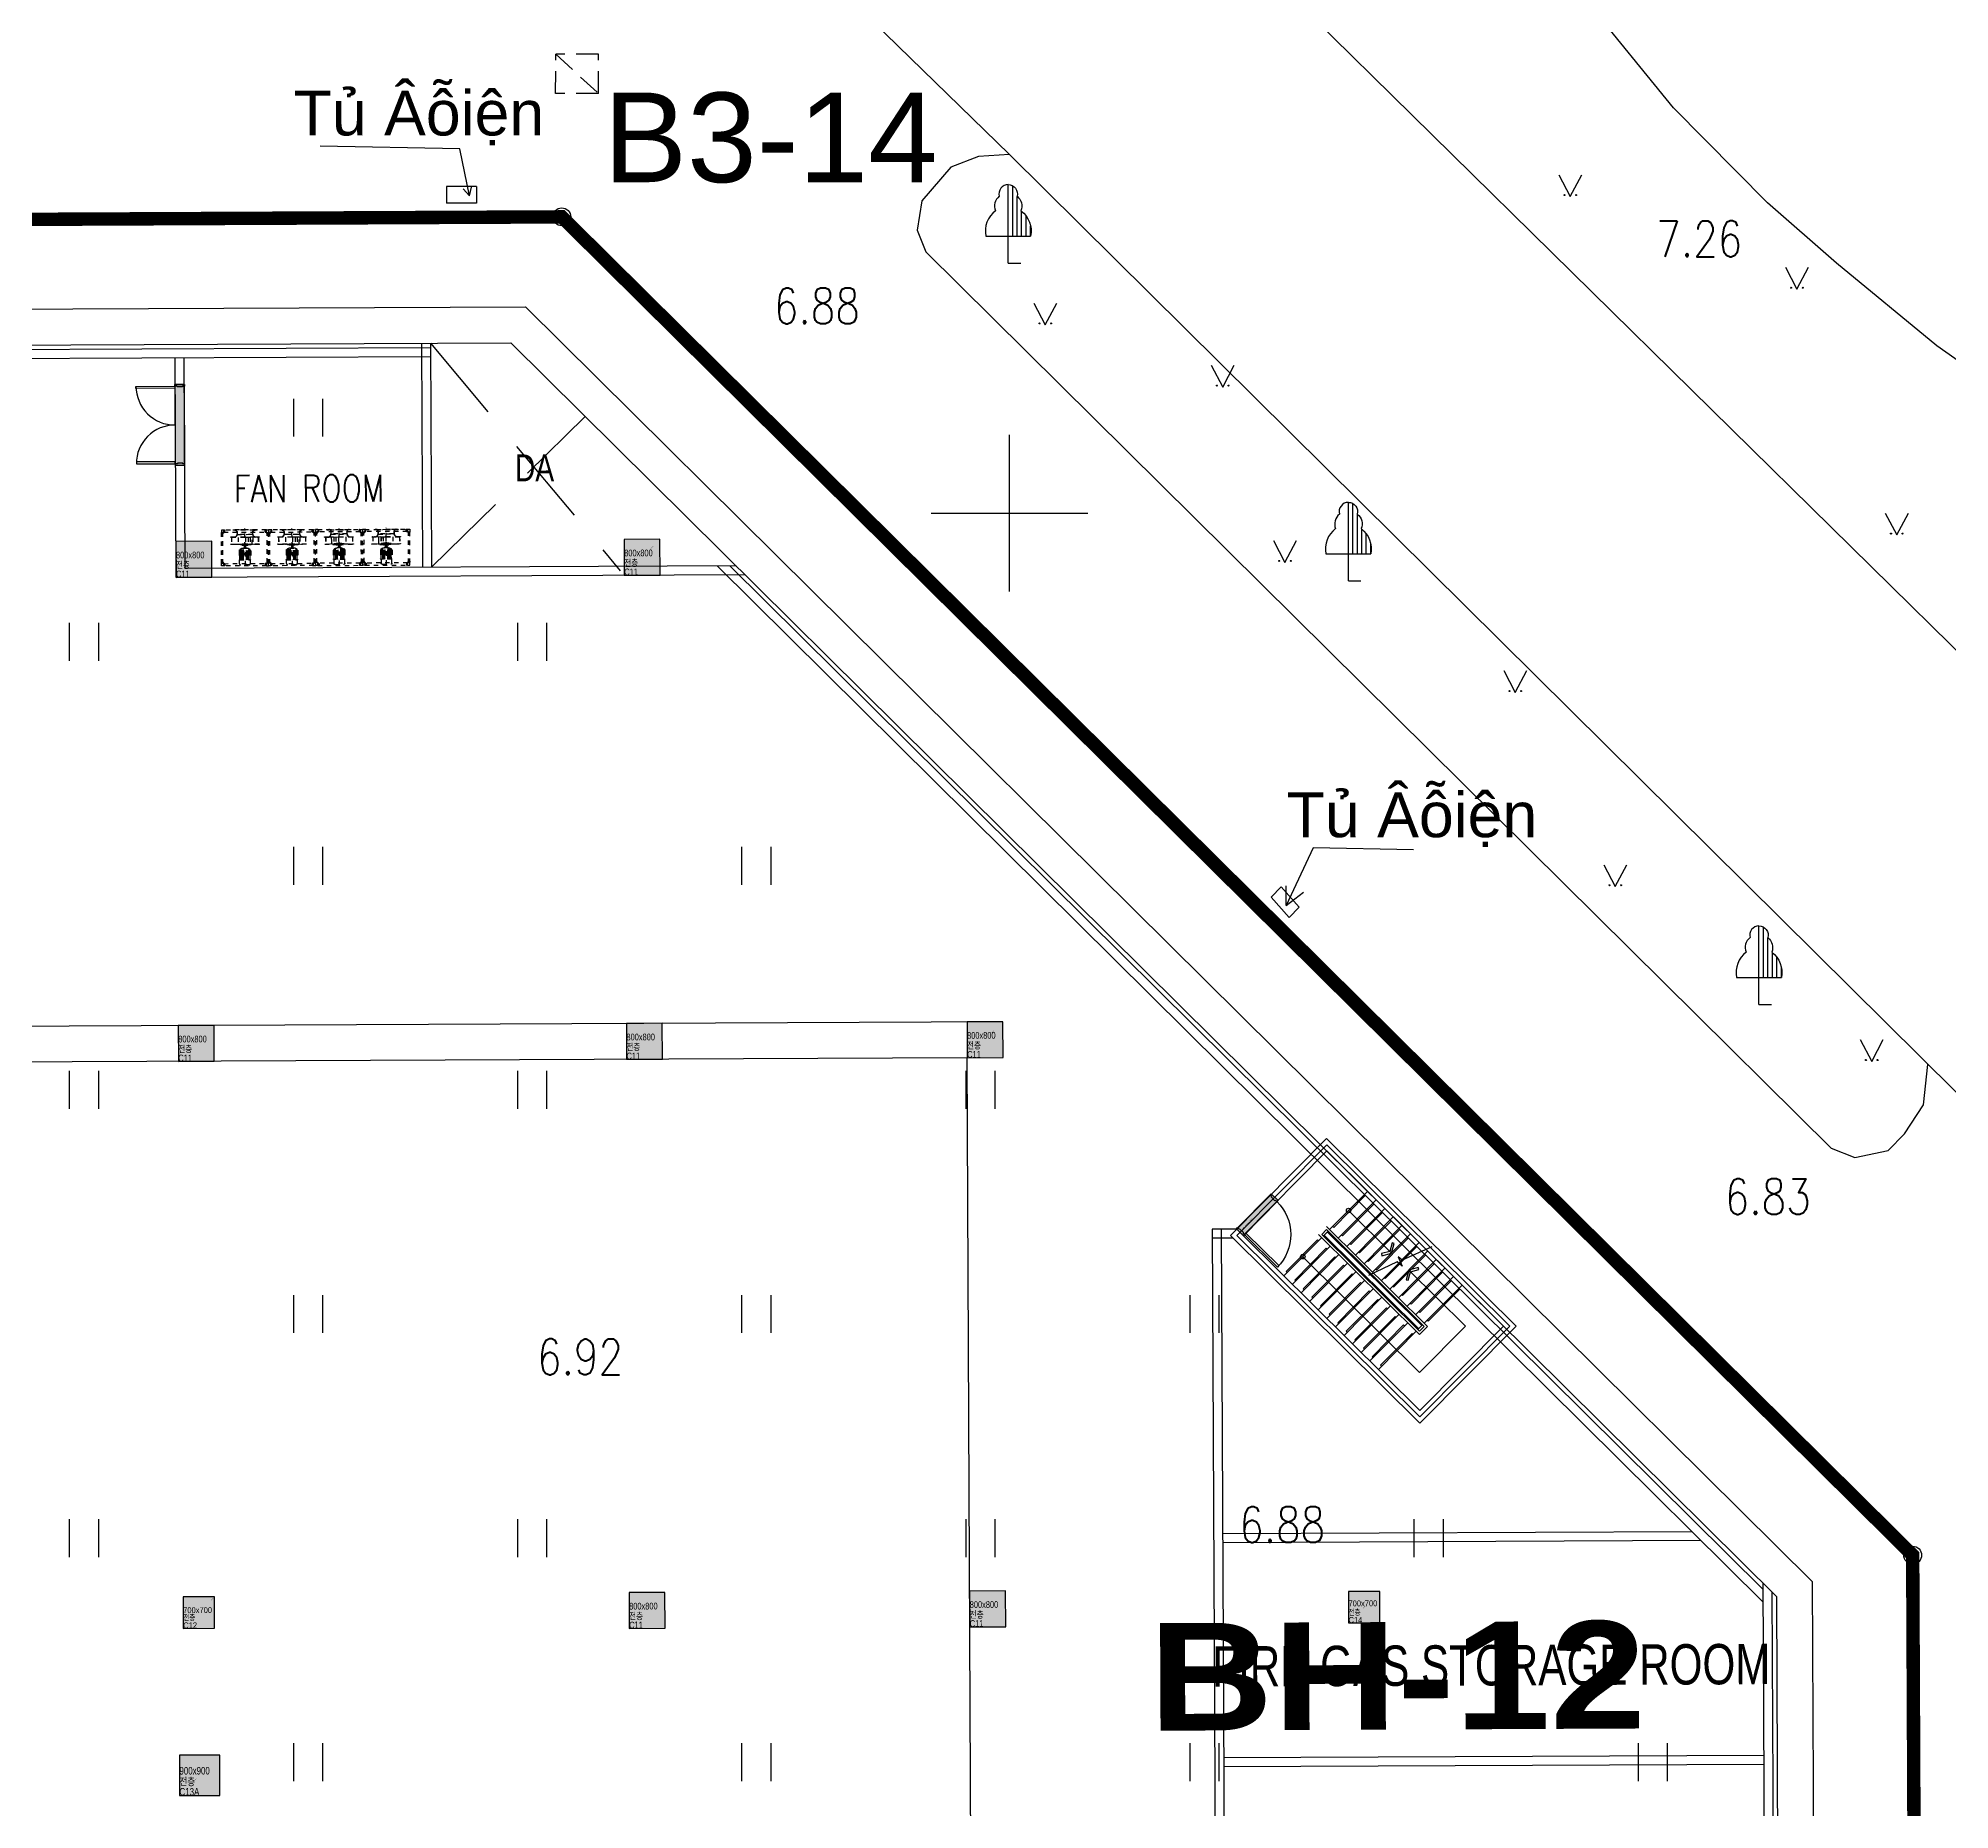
# Model space of a CAD drawing. Extents: x 582395 to 582722, y 2329868 to 2330119.
# Drawn here: x 582628.33 to 582670.98, y 2330021.07 to 2330060.6 of the extents above; entities that cross this region are included whole.
import ezdxf
from ezdxf.enums import TextEntityAlignment as Align

# ---------------------------------------------------------------- set-up
doc = ezdxf.new("R2010")
doc.units = 0
for name, pattern in [('ACAD_ISO05W100', [33, 24, -3, 0, -3, 0, -3]), ('CENTER2', [1.125, 0.75, -0.125, 0.125, -0.125]), ('DASHED', [3, 2, -1]), ('HIDDEN', [2, 1, -1]), ('NETNHA500', [0.75, 0.5, -0.25])]:
    doc.linetypes.add(name, pattern=pattern)
for name, color, linetype in [('A-254', 254, 'Continuous'), ('A-CEN2', 8, 'CENTER2'), ('A-COL', 2, 'Continuous'), ('A-CON', 2, 'Continuous'), ('A-ELE4', 8, 'Continuous'), ('A-HR', 6, 'Continuous'), ('A-OPEN2', 9, 'DASHED'), ('A-SITE', 2, 'ACAD_ISO05W100'), ('A-STR', 4, 'Continuous'), ('A-SYM', 7, 'Continuous'), ('A-TXT1', 3, 'Continuous'), ('A-WALB', 3, 'Continuous'), ('dc1', 4, 'Continuous'), ('K1_T', 7, 'Continuous'), ('KYHIEU', 3, 'Continuous'), ('line moi', 7, 'Continuous'), ('MM-ACHT-EQPM', 1, 'Continuous'), ('nha', 3, 'Continuous'), ('RG', 11, 'Continuous'), ('stt', 1, 'Continuous'), ('TEXT1', 2, 'Continuous'), ('X-PLAN$0$A-DOOR', 4, 'Continuous'), ('X-PLAN$0$A-DOORF', 9, 'Continuous'), ('새 블$0$_A-DIM', 7, 'Continuous')]:
    doc.layers.add(name, color=color, linetype=linetype)
doc.layers.add('EText', color=9, linetype='Continuous', lineweight=5)
doc.styles.add('CHU', font='', dxfattribs={"height": 1.5})
doc.styles.add('DC', font='romans.shx', dxfattribs={"width": 0.8, "height": 0.8})
doc.styles.add('Hrtext', font='', dxfattribs={"width": 0.8})
doc.styles.add('style1', font='romans.shx')
doc.styles.add('X-PLAN$0$Standard', font='')
doc.styles.add('새 블$0$arial black', font='')
doc.styles.get('CHU').set_extended_font_data('.VnArial')
doc.styles.get('Hrtext').set_extended_font_data('Dotum')
doc.styles.get('X-PLAN$0$Standard').set_extended_font_data('DotumChe')
doc.styles.get('새 블$0$arial black').set_extended_font_data('Arial Black')

# ---------------------------------------------------------------- blocks, each defined once
blk = doc.blocks.new('CAYLR')
at = {"layer": 'KYHIEU'}
for points in [[(0, 1.75, 0.497303), (-0.198201, 1.488681, 0.339551), (-0.284941, 1.163565, 0.289175), (-0.5, 0.602359)], [(0, 1.75, -0.497303), (0.198201, 1.488681, -0.339551), (0.284941, 1.163565, -0.289175), (0.5, 0.602359)]]:
    blk.add_lwpolyline(points, format="xyb", dxfattribs=at)
for points in [[(0, 0), (0, 1.75)], [(0.1, 0.602359), (0.1, 1.724173)], [(0.2, 0.602359), (0.2, 1.487287)], [(0.3, 0.602359), (0.3, 1.151908)], [(0.4, 0.602359), (0.4, 1.04811)], [(-0.5, 0.602359), (0.5, 0.602359)], [(0.5, 0.602359), (0.5, 0.822811)], [(0, 0), (0.280275, -0.001587)]]:
    blk.add_lwpolyline(points, dxfattribs=at)
blk = doc.blocks.new('A$C4eba979e')
at = {"layer": 'A-254'}
h = blk.add_hatch(color=256, dxfattribs=at)
h.dxf.hatch_style = 1
h.paths.add_polyline_path([(400, 400), (-400, 400), (-400, -400), (400, -400)])
at = {"layer": 'A-COL'}
blk.add_lwpolyline([(-400, -400), (400, -400), (400, 400), (-400, 400)], close=True, dxfattribs=at)
at = {"layer": 'Defpoints', "const_width": 0.373}
blk.add_lwpolyline([(400, 400), (-400, -400)], dxfattribs=at)
at = {"layer": 'Defpoints', "style": 'Hrtext', "width": 0.8}
for s, p in [('800x800', (-400, 22)), ('C11', (-400, -400)), ('전층', (-400, -200))]:
    blk.add_text(s, height=150, dxfattribs=at).set_placement(p)
blk = doc.blocks.new('A$C46189fca')
at = {"layer": 'A-254'}
h = blk.add_hatch(color=256, dxfattribs=at)
h.dxf.hatch_style = 1
h.paths.add_polyline_path([(450, 450), (-450, 450), (-450, -450), (450, -450)])
at = {"layer": 'A-COL'}
blk.add_lwpolyline([(-450, -450), (450, -450), (450, 450), (-450, 450)], close=True, dxfattribs=at)
at = {"layer": 'Defpoints', "const_width": 0.42}
blk.add_lwpolyline([(450, 450), (-450, -450)], dxfattribs=at)
at = {"layer": 'Defpoints', "style": 'Hrtext', "width": 0.8}
for s, p in [('900x900', (-450, 18)), ('C13A', (-450, -450)), ('전층', (-450, -225))]:
    blk.add_text(s, height=168.8, dxfattribs=at).set_placement(p)
blk = doc.blocks.new('A$C094330d1')
at = {"layer": 'A-254'}
h = blk.add_hatch(color=256, dxfattribs=at)
h.dxf.hatch_style = 1
h.paths.add_polyline_path([(350, 350), (-350, 350), (-350, -350), (350, -350)])
at = {"layer": 'A-COL'}
blk.add_lwpolyline([(-350, -350), (350, -350), (350, 350), (-350, 350)], close=True, dxfattribs=at)
at = {"layer": 'Defpoints', "const_width": 0.327}
blk.add_lwpolyline([(350, 350), (-350, -350)], dxfattribs=at)
at = {"layer": 'Defpoints', "style": 'Hrtext', "width": 0.8}
for s, p in [('700x700', (-350, -11)), ('C12', (-350, -350)), ('전층', (-350, -175))]:
    blk.add_text(s, height=131.2, dxfattribs=at).set_placement(p)
blk = doc.blocks.new('A$C819d0983')
at = {"layer": 'A-254'}
h = blk.add_hatch(color=256, dxfattribs=at)
h.dxf.hatch_style = 1
h.paths.add_polyline_path([(350, 350), (-350, 350), (-350, -350), (350, -350)])
at = {"layer": 'A-COL'}
blk.add_lwpolyline([(-350, -350), (350, -350), (350, 350), (-350, 350)], close=True, dxfattribs=at)
at = {"layer": 'Defpoints', "const_width": 0.327}
blk.add_lwpolyline([(350, 350), (-350, -350)], dxfattribs=at)
at = {"layer": 'Defpoints', "style": 'Hrtext', "width": 0.8}
for s, p in [('700x700', (-350, 19)), ('C14', (-350, -350)), ('전층', (-350, -175))]:
    blk.add_text(s, height=131.2, dxfattribs=at).set_placement(p)
blk = doc.blocks.new('DOOR_DOUBLE-1')
at = {"layer": 'X-PLAN$0$A-DOOR', "true_color": 0xffffff}
h = blk.add_hatch(color=7, dxfattribs=at)
h.dxf.hatch_style = 1
h.paths.add_polyline_path([(900, 220), (-900, 220), (-900, 0), (900, 0)])
at = {"layer": 'X-PLAN$0$A-DOOR'}
for points in [[(-865, 220), (-820, 220), (-820, 1085), (-865, 1085)], [(865, 220), (820, 220), (820, 1085), (865, 1085)], [(-900, 0), (-865, 0), (-865, 50), (-850, 50), (-850, 170), (-865, 170), (-865, 220), (-900, 220)], [(900, 0), (865, 0), (865, 50), (850, 50), (850, 170), (865, 170), (865, 220), (900, 220)]]:
    blk.add_lwpolyline(points, close=True, dxfattribs=at)
at = {"layer": 'X-PLAN$0$A-DOOR', "color": 7, "true_color": 0xffffff}
blk.add_lwpolyline([(900, 220), (-900, 220), (-900, 0), (900, 0)], close=True, dxfattribs=at)
at = {"layer": 'X-PLAN$0$A-DOORF'}
for centre, start, end in [((-865, 220), 359.9893, 90.0107), ((865, 220), 89.9893, 180.0107)]:
    blk.add_arc(centre, 865, start, end, dxfattribs=at)
blk = doc.blocks.new('X-PLAN$0$SD-1000-220')
at = {"layer": 'X-PLAN$0$A-DOOR', "true_color": 0xffffff}
h = blk.add_hatch(color=7, dxfattribs=at)
h.dxf.hatch_style = 1
h.paths.add_polyline_path([(0, -192), (1100, -192), (1100, 28), (0, 28)])
at = {"layer": 'X-PLAN$0$A-DOOR'}
for points in [[(35, 28), (80, 28), (80, 1058), (35, 1058)], [(0, -192), (35, -192), (35, -142), (50, -142), (50, -22), (35, -22), (35, 28), (0, 28)], [(1100, -192), (1065, -192), (1065, -142), (1050, -142), (1050, -22), (1065, -22), (1065, 28), (1100, 28)]]:
    blk.add_lwpolyline(points, close=True, dxfattribs=at)
at = {"layer": 'X-PLAN$0$A-DOOR', "color": 7, "true_color": 0xffffff}
blk.add_lwpolyline([(0, -192), (1100, -192), (1100, 28), (0, 28)], close=True, dxfattribs=at)
at = {"layer": 'X-PLAN$0$A-DOORF'}
blk.add_arc((35, 28), 1030, 359.9893, 90.0107, dxfattribs=at)
at = {"layer": 'Defpoints', "linetype": 'Continuous', "style": 'X-PLAN$0$Standard', "text_generation_flag": 6}
blk.add_text('SD-1100-220', height=37.5, rotation=180, dxfattribs=at).set_placement((251, -88), align=Align.MIDDLE)
blk = doc.blocks.new('A$C332D1D69')
at = {"layer": 'MM-ACHT-EQPM', "color": 253, "linetype": 'HIDDEN'}
for p, q in [((30, 1000), (30, 1050)), ((30, 1050), (97, 1050)), ((30, 47), (30, 1003)), ((30, 47), (30, 1003)), ((30, 1000), (65, 1000)), ((32, 978), (32, 1000)), ((32, 978), (34, 975)), ((33, 978), (33, 1000)), ((33, 978), (34, 976)), ((76, 976), (34, 976)), ((76, 975), (34, 975)), ((80, 1000), (65, 1000)), ((77, 978), (76, 976)), ((78, 978), (76, 975)), ((783, 1050), (77, 1050)), ((783, 1050), (77, 1050)), ((77, 978), (77, 1000)), ((78, 978), (78, 1000)), ((80, 1020), (97, 1020)), ((80, 1000), (80, 1020)), ((80, 1000), (80, 50)), ((80, 1000), (97, 1000)), ((97, 1020), (97, 1050)), ((97, 1050), (97, 1050)), ((119, 1048), (97, 1048)), ((119, 1047), (97, 1047)), ((119, 1023), (97, 1023)), ((119, 1022), (97, 1022)), ((780, 1020), (97, 1020)), ((97, 1020), (97, 1000)), ((119, 1048), (122, 1046)), ((119, 1047), (121, 1046)), ((119, 1022), (122, 1024)), ((119, 1023), (121, 1024)), ((121, 1046), (121, 1024)), ((122, 1046), (122, 1024)), ((741, 1048), (738, 1046)), ((738, 1046), (738, 1024)), ((741, 1022), (738, 1024)), ((741, 1047), (739, 1046)), ((739, 1046), (739, 1024)), ((741, 1023), (739, 1024)), ((741, 1048), (763, 1048)), ((741, 1047), (763, 1047)), ((741, 1023), (763, 1023)), ((741, 1022), (763, 1022)), ((763, 1020), (763, 1050)), ((830, 1050), (763, 1050)), ((763, 1050), (763, 1050)), ((763, 1020), (763, 1000)), ((780, 1020), (763, 1020)), ((780, 1000), (763, 1000)), ((780, 1000), (780, 1020)), ((780, 1000), (780, 50)), ((780, 1000), (795, 1000)), ((782, 978), (782, 1000)), ((782, 978), (784, 975)), ((783, 978), (783, 1000)), ((783, 978), (784, 976)), ((784, 976), (826, 976)), ((784, 975), (826, 975)), ((830, 1000), (795, 1000)), ((827, 978), (826, 976)), ((828, 978), (826, 975)), ((827, 978), (827, 1000)), ((828, 978), (828, 1000)), ((830, 1000), (830, 1050)), ((830, 47), (830, 1003)), ((406, 525), (0, 525)), ((30, 796), (33, 796)), ((30, 525), (30, 796)), ((33, 789), (30, 792)), ((33, 777), (30, 779)), ((33, 764), (30, 767)), ((33, 752), (30, 755)), ((30, 254), (30, 525)), ((36, 737), (31, 741)), ((33, 753), (33, 796)), ((33, 525), (33, 736)), ((33, 314), (33, 525)), ((72, 700), (68, 704)), ((86, 698), (83, 701)), ((88, 701), (128, 701)), ((88, 699), (134, 699)), ((98, 699), (96, 701)), ((111, 699), (108, 701)), ((123, 699), (121, 701)), ((128, 706), (129, 706)), ((128, 706), (128, 701)), ((128, 703), (129, 703)), ((128, 701), (134, 701)), ((128, 699), (128, 351)), ((132, 703), (129, 706)), ((134, 701), (133, 701)), ((134, 525), (134, 701)), ((134, 349), (134, 525)), ((143, 704), (140, 706)), ((153, 707), (150, 709)), ((161, 711), (159, 713)), ((169, 715), (167, 717)), ((176, 721), (174, 723)), ((182, 728), (180, 729)), ((187, 735), (185, 737)), ((191, 743), (189, 745)), ((194, 752), (192, 755)), ((193, 847), (196, 847)), ((193, 761), (193, 847)), ((196, 838), (193, 841)), ((196, 826), (193, 828)), ((196, 813), (193, 816)), ((196, 801), (193, 804)), ((196, 788), (193, 791)), ((196, 776), (193, 779)), ((196, 763), (193, 766)), ((193, 525), (193, 748)), ((193, 302), (193, 525)), ((196, 525), (196, 847)), ((196, 826), (351, 826)), ((196, 823), (351, 823)), ((196, 673), (351, 673)), ((196, 203), (196, 525)), ((196, 515), (342, 515)), ((196, 456), (349, 456)), ((196, 454), (349, 454)), ((320, 525), (843, 525)), ((335, 539), (335, 511)), ((335, 539), (335, 511)), ((336, 540), (427, 540)), ((336, 510), (427, 510)), ((342, 587), (342, 515)), ((342, 587), (349, 587)), ((342, 543), (374, 543)), ((342, 515), (342, 463)), ((374, 507), (342, 507)), ((349, 463), (342, 463)), ((349, 635), (349, 515)), ((349, 635), (356, 635)), ((349, 515), (349, 415)), ((351, 847), (356, 847)), ((351, 635), (351, 847)), ((356, 839), (351, 845)), ((356, 827), (351, 832)), ((356, 814), (351, 820)), ((356, 802), (351, 807)), ((356, 789), (351, 795)), ((356, 777), (351, 782)), ((356, 764), (351, 770)), ((356, 752), (351, 757)), ((356, 739), (351, 745)), ((356, 727), (351, 732)), ((356, 714), (351, 720)), ((356, 702), (351, 708)), ((356, 690), (351, 695)), ((356, 677), (351, 683)), ((356, 665), (351, 670)), ((356, 652), (351, 658)), ((356, 640), (351, 645)), ((356, 525), (356, 847)), ((356, 665), (365, 665)), ((356, 203), (356, 525)), ((365, 525), (365, 665)), ((365, 385), (365, 525)), ((366, 587), (374, 587)), ((374, 463), (366, 463)), ((374, 525), (374, 587)), ((374, 463), (374, 525)), ((427, 540), (429, 543)), ((427, 540), (427, 510)), ((429, 507), (427, 510)), ((429, 543), (429, 507)), ((429, 543), (431, 543)), ((429, 507), (431, 507)), ((431, 562), (431, 488)), ((431, 562), (438, 562)), ((431, 488), (438, 488)), ((438, 567), (438, 483)), ((438, 567), (440, 567)), ((438, 483), (440, 483)), ((440, 567), (440, 483)), ((471, 651), (471, 409)), ((486, 651), (471, 651)), ((486, 650), (499, 655)), ((486, 651), (486, 404)), ((699, 638), (486, 638)), ((486, 630), (499, 636)), ((699, 618), (486, 618)), ((486, 611), (499, 616)), ((699, 599), (486, 599)), ((486, 591), (499, 597)), ((699, 579), (486, 579)), ((486, 572), (499, 577)), ((699, 560), (486, 560)), ((486, 552), (499, 558)), ((486, 498), (499, 493)), ((699, 490), (486, 490)), ((486, 478), (499, 473)), ((699, 471), (486, 471)), ((486, 459), (499, 454)), ((699, 451), (486, 451)), ((486, 439), (499, 434)), ((493, 652), (692, 652)), ((493, 633), (692, 633)), ((493, 613), (692, 613)), ((493, 594), (692, 594)), ((493, 574), (692, 574)), ((493, 555), (692, 555)), ((493, 495), (692, 495)), ((493, 476), (692, 476)), ((493, 456), (692, 456)), ((493, 437), (692, 437)), ((499, 655), (685, 655)), ((499, 638), (499, 636)), ((499, 636), (685, 636)), ((499, 618), (499, 616)), ((499, 616), (685, 616)), ((499, 599), (499, 597)), ((499, 597), (685, 597)), ((499, 579), (499, 577)), ((499, 577), (685, 577)), ((499, 560), (499, 558)), ((499, 558), (685, 558)), ((499, 493), (685, 493)), ((499, 490), (499, 493)), ((499, 473), (685, 473)), ((499, 471), (499, 473)), ((499, 454), (685, 454)), ((499, 451), (499, 454)), ((499, 434), (685, 434)), ((499, 432), (499, 434)), ((587, 655), (587, 397)), ((699, 650), (685, 655)), ((685, 638), (685, 636)), ((699, 630), (685, 636)), ((685, 618), (685, 616)), ((699, 611), (685, 616)), ((685, 599), (685, 597)), ((699, 591), (685, 597)), ((685, 579), (685, 577)), ((699, 572), (685, 577)), ((685, 560), (685, 558)), ((699, 552), (685, 558)), ((699, 498), (685, 493)), ((685, 490), (685, 493)), ((699, 478), (685, 473)), ((685, 471), (685, 473)), ((699, 459), (685, 454)), ((685, 451), (685, 454)), ((699, 439), (685, 434)), ((685, 432), (685, 434)), ((699, 650), (699, 404)), ((783, 650), (699, 650)), ((810, 436), (810, 623)), ((33, 298), (30, 296)), ((33, 286), (30, 283)), ((33, 273), (30, 271)), ((33, 261), (30, 258)), ((33, 254), (30, 254)), ((30, 50), (30, 0)), ((30, 50), (65, 50)), ((30, 0), (97, 0)), ((36, 314), (31, 309)), ((32, 72), (34, 75)), ((32, 72), (32, 50)), ((33, 254), (33, 297)), ((33, 72), (34, 74)), ((33, 72), (33, 50)), ((76, 75), (34, 75)), ((76, 74), (34, 74)), ((80, 50), (65, 50)), ((72, 350), (68, 346)), ((78, 72), (76, 75)), ((77, 72), (76, 74)), ((77, 72), (77, 50)), ((783, 0), (77, 0)), ((783, 0), (77, 0)), ((78, 72), (78, 50)), ((80, 50), (80, 30)), ((80, 50), (97, 50)), ((80, 30), (97, 30)), ((86, 352), (83, 349)), ((134, 351), (88, 351)), ((128, 349), (88, 349)), ((98, 351), (96, 349)), ((97, 30), (97, 50)), ((763, 30), (97, 30)), ((97, 30), (97, 0)), ((119, 28), (97, 28)), ((119, 27), (97, 27)), ((119, 3), (97, 3)), ((119, 2), (97, 2)), ((97, 0), (97, 0)), ((111, 351), (108, 349)), ((119, 28), (122, 26)), ((119, 27), (121, 26)), ((119, 2), (122, 4)), ((119, 3), (121, 4)), ((123, 351), (121, 349)), ((121, 4), (121, 26)), ((122, 4), (122, 26)), ((128, 349), (128, 344)), ((134, 349), (128, 349)), ((129, 347), (128, 347)), ((129, 344), (128, 344)), ((132, 347), (129, 344)), ((134, 350), (133, 349)), ((143, 346), (140, 344)), ((153, 343), (150, 341)), ((161, 340), (159, 337)), ((169, 335), (167, 333)), ((176, 329), (174, 327)), ((182, 323), (180, 321)), ((187, 315), (185, 313)), ((191, 307), (189, 305)), ((194, 298), (192, 295)), ((193, 203), (193, 289)), ((196, 287), (193, 284)), ((196, 274), (193, 271)), ((196, 262), (193, 259)), ((196, 249), (193, 247)), ((196, 237), (193, 234)), ((196, 224), (193, 222)), ((196, 212), (193, 209)), ((196, 203), (193, 203)), ((196, 411), (351, 411)), ((196, 409), (351, 409)), ((351, 363), (196, 363)), ((196, 352), (351, 352)), ((196, 227), (351, 227)), ((196, 224), (351, 224)), ((356, 415), (349, 415)), ((351, 203), (351, 415)), ((356, 403), (351, 408)), ((356, 390), (351, 396)), ((356, 378), (351, 383)), ((356, 365), (351, 371)), ((356, 353), (351, 358)), ((356, 340), (351, 346)), ((356, 328), (351, 333)), ((356, 315), (351, 321)), ((356, 303), (351, 308)), ((356, 290), (351, 296)), ((356, 278), (351, 283)), ((356, 265), (351, 271)), ((356, 253), (351, 258)), ((356, 240), (351, 246)), ((356, 228), (351, 234)), ((356, 215), (351, 221)), ((356, 203), (351, 209)), ((356, 203), (351, 203)), ((365, 385), (356, 385)), ((486, 409), (471, 409)), ((486, 420), (499, 415)), ((699, 412), (486, 412)), ((486, 400), (499, 395)), ((493, 417), (692, 417)), ((493, 398), (692, 398)), ((499, 415), (685, 415)), ((499, 412), (499, 415)), ((499, 395), (685, 395)), ((699, 420), (685, 415)), ((685, 412), (685, 415)), ((699, 400), (685, 395)), ((699, 409), (783, 409)), ((741, 28), (738, 26)), ((738, 4), (738, 26)), ((741, 2), (738, 4)), ((741, 27), (739, 26)), ((739, 4), (739, 26)), ((741, 3), (739, 4)), ((741, 28), (763, 28)), ((741, 27), (763, 27)), ((741, 3), (763, 3)), ((741, 2), (763, 2)), ((763, 30), (763, 50)), ((780, 50), (763, 50)), ((763, 30), (763, 0)), ((780, 30), (763, 30)), ((830, 0), (763, 0)), ((763, 0), (763, 0)), ((780, 50), (780, 30)), ((780, 50), (795, 50)), ((782, 72), (784, 75)), ((782, 72), (782, 50)), ((783, 72), (784, 74)), ((783, 72), (783, 50)), ((784, 75), (826, 75)), ((784, 74), (826, 74)), ((830, 50), (795, 50)), ((828, 72), (826, 75)), ((827, 72), (826, 74)), ((827, 72), (827, 50)), ((828, 72), (828, 50)), ((830, 50), (830, 0))]:
    blk.add_line(p, q, dxfattribs=at)
for centre in [(94, 1003), (766, 1003), (94, 47), (766, 47)]:
    blk.add_circle(centre, 1.17, dxfattribs=at)
for centre, radius, start, end in [((85, 753), 54.8, 180.6764, 273.6831), ((85, 753), 52.1, 180.7136, 273.8723), ((130, 769), 63.2, 268.9575, 353.0607), ((130, 769), 66, 268.9984, 353.3735), ((366, 589), 1.67, 180, 270), ((366, 461), 1.67, 90, 180), ((85, 297), 54.8, 86.3169, 179.3236), ((85, 297), 52.1, 86.1277, 179.2864), ((130, 281), 66, 6.6265, 91.0016), ((130, 281), 63.2, 6.9393, 91.0425)]:
    blk.add_arc(centre, radius, start, end, dxfattribs=at)
at = {"layer": 'MM-ACHT-EQPM', "color": 253, "linetype": 'HIDDEN', "extrusion": (0, 0, -1)}
for centre, major_axis, start_param, end_param in [((336, 539), (0.766, 0.766), 3.926991, 5.497787), ((336, 539), (0.766, 0.766), 3.926991, 5.497787), ((336, 511), (-0.766, 0.766), 3.926991, 5.497787), ((336, 511), (-0.766, 0.766), 3.926991, 5.497787), ((547, 566), (-75.6, 75.6), 5.506722, 6.270067), ((547, 484), (75.6, 75.6), 3.154711, 3.918056), ((783, 623), (19.2, 19.2), -0.785398, 0.785398), ((783, 436), (-19.2, 19.2), 2.356194, 3.926991)]:
    blk.add_ellipse(centre, major_axis=major_axis, ratio=1, start_param=start_param, end_param=end_param, dxfattribs=at)

msp = doc.modelspace()

# ---------------------------------------------------------------- hatches: boundary and pattern name
at = {"layer": 'KYHIEU'}
h = msp.add_hatch(color=3, dxfattribs=at)
h.paths.add_polyline_path([(582662.651, 2330057.095, 1), (582662.629, 2330057.095, 1)])
h.paths.add_polyline_path([(582662.392, 2330057.095, 1), (582662.37, 2330057.095, 1)])
h = msp.add_hatch(color=3, dxfattribs=at)
h.paths.add_polyline_path([(582667.707, 2330055.03, 1), (582667.685, 2330055.03, 1)])
h.paths.add_polyline_path([(582667.448, 2330055.03, 1), (582667.426, 2330055.03, 1)])
h = msp.add_hatch(color=3, dxfattribs=at)
h.paths.add_polyline_path([(582650.938, 2330054.233, 1), (582650.916, 2330054.233, 1)])
h.paths.add_polyline_path([(582650.68, 2330054.233, 1), (582650.658, 2330054.233, 1)])
h = msp.add_hatch(color=3, dxfattribs=at)
h.paths.add_polyline_path([(582654.897, 2330052.845, 1), (582654.875, 2330052.845, 1)])
h.paths.add_polyline_path([(582654.638, 2330052.845, 1), (582654.616, 2330052.845, 1)])
h = msp.add_hatch(color=3, dxfattribs=at)
h.paths.add_polyline_path([(582669.936, 2330049.544, 1), (582669.914, 2330049.544, 1)])
h.paths.add_polyline_path([(582669.677, 2330049.544, 1), (582669.655, 2330049.544, 1)])
h = msp.add_hatch(color=3, dxfattribs=at)
h.paths.add_polyline_path([(582656.286, 2330048.933, 1), (582656.264, 2330048.933, 1)])
h.paths.add_polyline_path([(582656.027, 2330048.933, 1), (582656.005, 2330048.933, 1)])
h = msp.add_hatch(color=3, dxfattribs=at)
h.paths.add_polyline_path([(582661.423, 2330046.03, 1), (582661.401, 2330046.03, 1)])
h.paths.add_polyline_path([(582661.164, 2330046.03, 1), (582661.142, 2330046.03, 1)])
h = msp.add_hatch(color=3, dxfattribs=at)
h.paths.add_polyline_path([(582663.654, 2330041.697, 1), (582663.632, 2330041.697, 1)])
h.paths.add_polyline_path([(582663.395, 2330041.697, 1), (582663.373, 2330041.697, 1)])
h = msp.add_hatch(color=3, dxfattribs=at)
h.paths.add_polyline_path([(582669.377, 2330037.798, 1), (582669.355, 2330037.798, 1)])
h.paths.add_polyline_path([(582669.118, 2330037.798, 1), (582669.096, 2330037.798, 1)])

# ---------------------------------------------------------------- linework, layer by layer
for p, q in [((582637.736, 2330058.127), (582634.618, 2330058.187)), ((582637.952, 2330057.08), (582637.736, 2330058.127)), ((582637.952, 2330057.08), (582637.809, 2330057.233)), ((582637.952, 2330057.08), (582637.995, 2330057.271)), ((582656.775, 2330042.53), (582656.171, 2330041.243)), ((582659.009, 2330042.488), (582656.775, 2330042.53)), ((582656.171, 2330041.243), (582656.171, 2330041.683)), ((582656.171, 2330041.243), (582656.555, 2330041.544))]:
    msp.add_line(p, q)
at = {"layer": 'A-CEN2', "color": 8, "ltscale": 10}
msp.add_lwpolyline([(582655.07, 2330033.884), (582659.155, 2330029.838), (582661.161, 2330031.862), (582657.076, 2330035.909)], close=True, dxfattribs=at)
at = {"layer": 'A-CON', "color": 8, "ltscale": 10}
for p, q in [((582449.779, 2330053.722), (582639.202, 2330054.603)), ((582639.202, 2330054.603), (582667.91, 2330026.161)), ((582450.583, 2330052.926), (582638.874, 2330053.802)), ((582638.874, 2330053.802), (582667.111, 2330025.826)), ((582655.212, 2330033.885), (582657.077, 2330035.768)), ((582657.077, 2330035.768), (582661.019, 2330031.861)), ((582661.019, 2330031.861), (582659.154, 2330029.979)), ((582667.91, 2330026.161), (582668.215, 2329960.537)), ((582667.111, 2330025.826), (582667.411, 2329961.333))]:
    msp.add_line(p, q, dxfattribs=at)
at = {"layer": 'A-CON', "color": 8}
for p, q in [((582649.852, 2330038.653), (582490.953, 2330037.914)), ((582649.055, 2330037.849), (582491.757, 2330037.117)), ((582649.381, 2329967.85), (582649.055, 2330037.849))]:
    msp.add_line(p, q, dxfattribs=at)
at = {"layer": 'A-CON', "color": 8, "ltscale": 10}
for points in [[(582657.075, 2330036.05), (582654.929, 2330033.884), (582659.155, 2330029.696), (582661.302, 2330031.863), (582657.075, 2330036.05)], [(582655.212, 2330033.885), (582659.154, 2330029.979)]]:
    msp.add_lwpolyline(points, dxfattribs=at)
at = {"layer": 'A-ELE4', "color": 8}
for points in [[(582657.212, 2330034.085), (582657.233, 2330034.064), (582657.937, 2330034.775), (582657.916, 2330034.796)], [(582657.404, 2330033.895), (582657.425, 2330033.874), (582658.129, 2330034.585), (582658.107, 2330034.606)], [(582657.595, 2330033.705), (582657.617, 2330033.684), (582658.32, 2330034.395), (582658.299, 2330034.416)], [(582657.787, 2330033.515), (582657.808, 2330033.494), (582658.512, 2330034.204), (582658.491, 2330034.226)], [(582656.895, 2330033.766), (582656.874, 2330033.787), (582656.17, 2330033.076), (582656.191, 2330033.055)], [(582657.979, 2330033.325), (582658, 2330033.304), (582658.704, 2330034.014), (582658.683, 2330034.036)], [(582658.171, 2330033.135), (582658.192, 2330033.114), (582658.896, 2330033.824), (582658.875, 2330033.846)], [(582657.087, 2330033.576), (582657.065, 2330033.597), (582656.362, 2330032.886), (582656.383, 2330032.865)], [(582657.279, 2330033.386), (582657.257, 2330033.407), (582656.553, 2330032.696), (582656.575, 2330032.675)], [(582658.363, 2330032.945), (582658.384, 2330032.924), (582659.088, 2330033.634), (582659.066, 2330033.656)], [(582658.554, 2330032.755), (582658.576, 2330032.734), (582659.279, 2330033.444), (582659.258, 2330033.465)], [(582657.47, 2330033.196), (582657.449, 2330033.217), (582656.745, 2330032.506), (582656.767, 2330032.485)], [(582657.662, 2330033.006), (582657.641, 2330033.027), (582656.937, 2330032.316), (582656.958, 2330032.295)], [(582658.746, 2330032.565), (582658.767, 2330032.544), (582659.471, 2330033.254), (582659.45, 2330033.275)], [(582658.938, 2330032.375), (582658.959, 2330032.354), (582659.663, 2330033.064), (582659.642, 2330033.085)], [(582659.13, 2330032.185), (582659.151, 2330032.164), (582659.855, 2330032.874), (582659.834, 2330032.895)], [(582657.854, 2330032.815), (582657.833, 2330032.837), (582657.129, 2330032.126), (582657.15, 2330032.105)], [(582658.046, 2330032.625), (582658.025, 2330032.647), (582657.321, 2330031.936), (582657.342, 2330031.915)], [(582658.238, 2330032.435), (582658.216, 2330032.457), (582657.513, 2330031.746), (582657.534, 2330031.725)], [(582659.322, 2330031.995), (582659.343, 2330031.974), (582660.047, 2330032.684), (582660.025, 2330032.705)], [(582658.429, 2330032.245), (582658.408, 2330032.267), (582657.704, 2330031.556), (582657.726, 2330031.535)], [(582658.621, 2330032.055), (582658.6, 2330032.076), (582657.896, 2330031.366), (582657.917, 2330031.345)], [(582658.813, 2330031.865), (582658.792, 2330031.886), (582658.088, 2330031.176), (582658.109, 2330031.155)], [(582659.005, 2330031.675), (582658.984, 2330031.696), (582658.28, 2330030.986), (582658.301, 2330030.965)]]:
    msp.add_lwpolyline(points, dxfattribs=at)
at = {"layer": 'A-HR', "color": 8}
for p, q in [((582656.894, 2330033.907), (582659.146, 2330031.676)), ((582656.965, 2330033.907), (582657.071, 2330034.014)), ((582659.146, 2330031.747), (582656.965, 2330033.907)), ((582659.322, 2330031.854), (582657.07, 2330034.085)), ((582657.071, 2330034.014), (582659.252, 2330031.853)), ((582659.322, 2330031.854), (582659.146, 2330031.676)), ((582659.146, 2330031.747), (582659.252, 2330031.853))]:
    msp.add_line(p, q, dxfattribs=at)
at = {"layer": 'A-OPEN2', "color": 8}
for p, q in [((582637.081, 2330053.793), (582641.316, 2330048.713)), ((582637.104, 2330048.793), (582640.535, 2330052.156))]:
    msp.add_line(p, q, dxfattribs=at)
at = {"layer": 'A-SITE', "const_width": 0.3}
msp.add_lwpolyline([(582670.15, 2330026.75), (582640.01, 2330056.61), (582447.17, 2330055.71), (582447.61, 2329957.39), (582670.47, 2329958.45)], close=True, dxfattribs=at)
at = {"layer": 'A-STR', "color": 8}
for p, q in [((582657.986, 2330034.867), (582657.141, 2330034.014)), ((582658.178, 2330034.677), (582657.333, 2330033.824)), ((582658.37, 2330034.487), (582657.525, 2330033.634)), ((582658.561, 2330034.297), (582657.717, 2330033.444)), ((582656.121, 2330032.984), (582656.965, 2330033.837)), ((582657.001, 2330033.872), (582657.018, 2330033.89)), ((582657.106, 2330033.979), (582657.018, 2330033.89)), ((582659.128, 2330031.8), (582657.018, 2330033.89)), ((582657.089, 2330033.961), (582659.198, 2330031.871)), ((582657.298, 2330033.789), (582657.28, 2330033.771)), ((582658.753, 2330034.107), (582657.909, 2330033.254)), ((582658.945, 2330033.917), (582658.1, 2330033.064)), ((582659.137, 2330033.727), (582658.292, 2330032.874)), ((582656.313, 2330032.794), (582657.157, 2330033.647)), ((582656.504, 2330032.604), (582657.349, 2330033.457)), ((582657.192, 2330033.682), (582657.21, 2330033.7)), ((582657.384, 2330033.492), (582657.402, 2330033.51)), ((582657.49, 2330033.599), (582657.472, 2330033.581)), ((582657.576, 2330033.302), (582657.594, 2330033.32)), ((582657.682, 2330033.409), (582657.664, 2330033.391)), ((582659.329, 2330033.537), (582658.484, 2330032.684)), ((582659.52, 2330033.346), (582658.676, 2330032.494)), ((582656.696, 2330032.414), (582657.541, 2330033.267)), ((582656.888, 2330032.224), (582657.733, 2330033.077)), ((582657.08, 2330032.034), (582657.924, 2330032.887)), ((582657.768, 2330033.112), (582657.785, 2330033.13)), ((582657.873, 2330033.219), (582657.856, 2330033.201)), ((582657.96, 2330032.922), (582657.977, 2330032.94)), ((582658.065, 2330033.029), (582658.048, 2330033.011)), ((582659.712, 2330033.156), (582658.868, 2330032.304)), ((582659.904, 2330032.966), (582659.059, 2330032.114)), ((582657.272, 2330031.844), (582658.116, 2330032.696)), ((582657.463, 2330031.654), (582658.308, 2330032.506)), ((582658.151, 2330032.732), (582658.169, 2330032.75)), ((582658.257, 2330032.839), (582658.239, 2330032.821)), ((582658.343, 2330032.542), (582658.361, 2330032.56)), ((582658.449, 2330032.649), (582658.431, 2330032.631)), ((582658.641, 2330032.459), (582658.623, 2330032.441)), ((582660.096, 2330032.776), (582659.251, 2330031.924)), ((582657.655, 2330031.464), (582658.5, 2330032.316)), ((582657.847, 2330031.274), (582658.692, 2330032.126)), ((582658.535, 2330032.352), (582658.553, 2330032.37)), ((582658.727, 2330032.162), (582658.744, 2330032.18)), ((582658.832, 2330032.268), (582658.815, 2330032.251)), ((582659.024, 2330032.078), (582659.007, 2330032.061)), ((582658.039, 2330031.084), (582658.883, 2330031.936)), ((582658.231, 2330030.894), (582659.075, 2330031.746)), ((582658.919, 2330031.972), (582658.936, 2330031.99)), ((582659.216, 2330031.888), (582659.11, 2330031.782))]:
    msp.add_line(p, q, dxfattribs=at)
at = {"layer": 'A-SYM', "color": 8}
for points in [[(582658.523, 2330033.49), (582657.564, 2330034.44)], [(582656.543, 2330033.41), (582659.15, 2330030.827), (582660.171, 2330031.858), (582658.906, 2330033.11)], [(582659.418, 2330033.629), (582658.762, 2330033.335), (582658.668, 2330033.405), (582658.761, 2330033.196), (582658.649, 2330033.293), (582658.007, 2330032.987)]]:
    msp.add_lwpolyline(points, dxfattribs=at)
for points in [[(582658.579, 2330033.705), (582658.533, 2330033.717), (582658.483, 2330033.529), (582658.296, 2330033.478), (582658.309, 2330033.432), (582658.523, 2330033.49)], [(582658.85, 2330032.896), (582658.896, 2330032.884), (582658.946, 2330033.071), (582659.133, 2330033.122), (582659.12, 2330033.169), (582658.906, 2330033.11)]]:
    msp.add_lwpolyline(points, close=True, dxfattribs=at)
for centre in [(582657.564, 2330034.44), (582656.543, 2330033.41)]:
    msp.add_circle(centre, 0.05, dxfattribs=at)
at = {"layer": 'A-WALB', "color": 8, "ltscale": 10}
for p, q in [((582636.881, 2330053.792), (582636.904, 2330048.793)), ((582637.081, 2330053.793), (582637.104, 2330048.793)), ((582533.931, 2330053.214), (582637.081, 2330053.693)), ((582533.932, 2330053.014), (582637.082, 2330053.493)), ((582631.405, 2330048.567), (582631.382, 2330053.467)), ((582631.604, 2330048.768), (582631.582, 2330053.468)), ((582643.897, 2330048.825), (582631.604, 2330048.768)), ((582643.473, 2330048.823), (582666.812, 2330025.7)), ((582643.756, 2330048.824), (582666.811, 2330025.983)), ((582644.098, 2330048.626), (582631.405, 2330048.567)), ((582654.523, 2330034.024), (582654.602, 2330017.024)), ((582654.723, 2330034.025), (582654.802, 2330017.025)), ((582666.81, 2330026.124), (582666.851, 2330017.281)), ((582667.011, 2330025.925), (582667.051, 2330017.282))]:
    msp.add_line(p, q, dxfattribs=at)
for points in [[(582655.07, 2330034.027), (582654.523, 2330034.024)], [(582654.986, 2330033.826), (582654.524, 2330033.824)], [(582665.223, 2330027.274), (582654.755, 2330027.225)], [(582665.424, 2330027.075), (582654.756, 2330027.025)], [(582666.828, 2330022.281), (582654.778, 2330022.225)], [(582666.829, 2330022.081), (582654.779, 2330022.025)]]:
    msp.add_lwpolyline(points, dxfattribs=at)
at = {"layer": 'K1_T'}
for p, q in [((582650, 2330048.25), (582650, 2330051.75)), ((582648.25, 2330050), (582651.75, 2330050))]:
    msp.add_line(p, q, dxfattribs=at)
at = {"layer": 'KYHIEU', "color": 3}
for p, q in [((582662.253, 2330057.55), (582662.51, 2330057.064)), ((582662.51, 2330057.064), (582662.768, 2330057.55)), ((582667.309, 2330055.486), (582667.567, 2330055)), ((582667.567, 2330055), (582667.824, 2330055.486)), ((582650.54, 2330054.688), (582650.798, 2330054.202)), ((582650.798, 2330054.202), (582651.055, 2330054.688)), ((582654.499, 2330053.3), (582654.756, 2330052.814)), ((582654.756, 2330052.814), (582655.014, 2330053.3)), ((582669.538, 2330050), (582669.796, 2330049.514)), ((582669.796, 2330049.514), (582670.053, 2330050)), ((582655.888, 2330049.388), (582656.145, 2330048.902)), ((582656.145, 2330048.902), (582656.403, 2330049.388)), ((582661.025, 2330046.485), (582661.282, 2330045.999)), ((582661.282, 2330045.999), (582661.54, 2330046.485)), ((582663.256, 2330042.153), (582663.514, 2330041.667)), ((582663.514, 2330041.667), (582663.771, 2330042.153)), ((582668.979, 2330038.254), (582669.237, 2330037.768)), ((582669.237, 2330037.768), (582669.494, 2330038.254))]:
    msp.add_line(p, q, dxfattribs=at)
at = {"layer": 'KYHIEU'}
for p, q in [((582634.022, 2330052.553), (582634.022, 2330051.708)), ((582634.672, 2330052.553), (582634.672, 2330051.708)), ((582629.022, 2330047.553), (582629.022, 2330046.708)), ((582629.672, 2330047.553), (582629.672, 2330046.708)), ((582639.022, 2330047.553), (582639.022, 2330046.708)), ((582639.672, 2330047.553), (582639.672, 2330046.708)), ((582634.022, 2330042.553), (582634.022, 2330041.708)), ((582634.672, 2330042.553), (582634.672, 2330041.708)), ((582644.022, 2330042.553), (582644.022, 2330041.708)), ((582644.672, 2330042.553), (582644.672, 2330041.708)), ((582629.022, 2330037.553), (582629.022, 2330036.708)), ((582629.672, 2330037.553), (582629.672, 2330036.708)), ((582639.022, 2330037.553), (582639.022, 2330036.708)), ((582639.672, 2330037.553), (582639.672, 2330036.708)), ((582649.022, 2330037.553), (582649.022, 2330036.708)), ((582649.672, 2330037.553), (582649.672, 2330036.708)), ((582634.022, 2330032.553), (582634.022, 2330031.708)), ((582634.672, 2330032.553), (582634.672, 2330031.708)), ((582644.022, 2330032.553), (582644.022, 2330031.708)), ((582644.672, 2330032.553), (582644.672, 2330031.708)), ((582654.022, 2330032.553), (582654.022, 2330031.708)), ((582654.672, 2330032.553), (582654.672, 2330031.708)), ((582629.022, 2330027.553), (582629.022, 2330026.708)), ((582629.672, 2330027.553), (582629.672, 2330026.708)), ((582639.022, 2330027.553), (582639.022, 2330026.708)), ((582639.672, 2330027.553), (582639.672, 2330026.708)), ((582649.022, 2330027.553), (582649.022, 2330026.708)), ((582649.672, 2330027.553), (582649.672, 2330026.708)), ((582659.022, 2330027.553), (582659.022, 2330026.708)), ((582659.672, 2330027.553), (582659.672, 2330026.708)), ((582634.022, 2330022.553), (582634.022, 2330021.708)), ((582634.672, 2330022.553), (582634.672, 2330021.708)), ((582644.022, 2330022.553), (582644.022, 2330021.708)), ((582644.672, 2330022.553), (582644.672, 2330021.708)), ((582654.022, 2330022.553), (582654.022, 2330021.708)), ((582654.672, 2330022.553), (582654.672, 2330021.708)), ((582664.022, 2330022.553), (582664.022, 2330021.708)), ((582664.672, 2330022.553), (582664.672, 2330021.708))]:
    msp.add_line(p, q, dxfattribs=at)
at = {"layer": 'KYHIEU', "color": 3}
for centre in [(582662.381, 2330057.095), (582662.64, 2330057.095), (582667.437, 2330055.03), (582667.696, 2330055.03), (582650.669, 2330054.233), (582650.927, 2330054.233), (582654.627, 2330052.845), (582654.886, 2330052.845), (582669.666, 2330049.544), (582669.925, 2330049.544), (582656.016, 2330048.933), (582656.275, 2330048.933), (582661.153, 2330046.03), (582661.412, 2330046.03), (582663.384, 2330041.697), (582663.643, 2330041.697), (582669.107, 2330037.798), (582669.366, 2330037.798)]:
    msp.add_circle(centre, 0.011, dxfattribs=at)
at = {"layer": 'line moi'}
for p, q in [((582653.88, 2330063.9), (582676.53, 2330041.62)), ((582646.36, 2330061.55), (582650, 2330058)), ((582664.81, 2330059.04), (582662.89, 2330061.41)), ((582666.91, 2330056.92), (582664.81, 2330059.04)), ((582648.69, 2330057.72), (582648.04, 2330056.97)), ((582649.31, 2330057.96), (582648.69, 2330057.72)), ((582650, 2330058), (582649.31, 2330057.96)), ((582650, 2330058), (582673.78, 2330034.44)), ((582638.11, 2330057.29), (582637.44, 2330057.29)), ((582637.44, 2330057.29), (582637.44, 2330056.914)), ((582638.11, 2330057.29), (582638.11, 2330056.914)), ((582638.11, 2330056.914), (582637.44, 2330056.914)), ((582648.04, 2330056.97), (582647.94, 2330056.31)), ((582668.45, 2330055.58), (582666.91, 2330056.92)), ((582647.94, 2330056.31), (582648.13, 2330055.83)), ((582648.13, 2330055.83), (582668.33, 2330035.83)), ((582670.69, 2330053.73), (582668.45, 2330055.58)), ((582672.33, 2330052.57), (582670.69, 2330053.73)), ((582656.06, 2330041.66), (582655.84, 2330041.43)), ((582656.06, 2330041.66), (582655.84, 2330041.43)), ((582656.24, 2330040.98), (582655.84, 2330041.43)), ((582656.24, 2330040.98), (582655.84, 2330041.43)), ((582656.46, 2330041.21), (582656.06, 2330041.66)), ((582656.46, 2330041.21), (582656.06, 2330041.66)), ((582656.24, 2330040.98), (582656.46, 2330041.21)), ((582656.24, 2330040.98), (582656.46, 2330041.21)), ((582670.39, 2330036.8), (582670.49, 2330037.7)), ((582669.97, 2330036.15), (582670.39, 2330036.8)), ((582669.6, 2330035.78), (582669.97, 2330036.15)), ((582668.33, 2330035.83), (582668.86, 2330035.62)), ((582668.86, 2330035.62), (582669.6, 2330035.78))]:
    msp.add_line(p, q, dxfattribs=at)
at = {"layer": 'nha', "linetype": 'NETNHA500'}
for p, q in [((582639.872, 2330059.36), (582639.88, 2330060.24)), ((582640.83, 2330060.24), (582639.88, 2330060.24)), ((582639.88, 2330060.24), (582640.83, 2330059.36)), ((582640.83, 2330059.36), (582640.83, 2330060.24)), ((582640.83, 2330059.36), (582639.872, 2330059.36))]:
    msp.add_line(p, q, dxfattribs=at)
at = {"layer": 'RG'}
for p, q in [((582640.01, 2330056.61), (582447.17, 2330055.71)), ((582670.15, 2330026.75), (582640.01, 2330056.61)), ((582670.47, 2329958.45), (582670.15, 2330026.75))]:
    msp.add_line(p, q, dxfattribs=at)
at = {"layer": 'RG', "color": 11}
msp.add_lwpolyline([(582670.15, 2330026.75), (582640.01, 2330056.61), (582447.17, 2330055.71), (582447.61, 2329957.39), (582670.47, 2329958.45)], close=True, dxfattribs=at)
at = {"layer": 'stt'}
for centre in [(582640.01, 2330056.61), (582670.15, 2330026.75)]:
    msp.add_circle(centre, 0.2, dxfattribs=at)

# ---------------------------------------------------------------- block references
at = {"color": 8, "xscale": 0.001, "yscale": 0.001, "zscale": 0.001, "rotation": 90.26651167749989}
msp.add_blockref('DOOR_DOUBLE-1', (582631.599, 2330051.968), dxfattribs=at)
at = {"layer": 'A-CON', "color": 8, "xscale": 0.001, "yscale": 0.001, "zscale": 0.001, "rotation": 0.2665116774998639}
for name, p in [('A$C4eba979e', (582631.803, 2330048.969)), ('A$C4eba979e', (582641.803, 2330049.015)), ('A$C4eba979e', (582631.854, 2330038.169)), ('A$C4eba979e', (582641.853, 2330038.215)), ('A$C4eba979e', (582649.453, 2330038.251)), ('A$C094330d1', (582631.913, 2330025.469)), ('A$C4eba979e', (582641.913, 2330025.516)), ('A$C4eba979e', (582649.512, 2330025.551)), ('A$C819d0983', (582657.912, 2330025.59)), ('A$C46189fca', (582631.93, 2330021.838))]:
    msp.add_blockref(name, p, dxfattribs=at)
at = {"layer": 'KYHIEU'}
for p in [(582649.97, 2330055.58), (582657.56, 2330048.49), (582666.72, 2330039.04)]:
    msp.add_blockref('CAYLR', p, dxfattribs=at)
at = {"layer": 'MM-ACHT-EQPM', "color": 8, "yscale": 0.001, "zscale": 0.001}
for p, xscale, rotation in [((582633.465, 2330049.657), -0.001, 90.26651167749988), ((582634.515, 2330049.661), -0.001, 90.26651167749988), ((582634.515, 2330049.661), 0.001, 270.2665116774999), ((582635.566, 2330049.666), 0.001, 270.2665116774999)]:
    msp.add_blockref('A$C332D1D69', p, dxfattribs=dict(at, xscale=xscale, rotation=rotation))
at = {"layer": 'X-PLAN$0$A-DOOR', "color": 8, "xscale": -0.001, "yscale": 0.001, "zscale": 0.001, "rotation": 225.2665014865048}
msp.add_blockref('X-PLAN$0$SD-1000-220', (582655.199, 2330033.898), dxfattribs=at)

# ---------------------------------------------------------------- texts
at = {"layer": 'A-TXT1', "color": 8, "style": 'Hrtext', "width": 0.8}
for s, height, p in [('DA', 0.6, (582639.401, 2330051.011)), ('FIRE GAS STORAGE ROOM', 0.9, (582660.749, 2330024.294))]:
    msp.add_text(s, height=height, rotation=0.2665, dxfattribs=at).set_placement(p, align=Align.MIDDLE_CENTER)
at = {"layer": 'dc1', "style": 'DC', "width": 0.8}
for s, p in [('7.26', (582664.429, 2330055.719)), ('6.88', (582644.741, 2330054.22)), ('6.83', (582665.957, 2330034.348)), ('6.92', (582639.458, 2330030.774)), ('6.88', (582655.123, 2330027.029))]:
    msp.add_text(s, height=0.8001, dxfattribs=at).set_placement(p)
at = {"layer": 'EText', "color": 8, "style": 'style1', "width": 0.8}
msp.add_text('FAN ROOM', height=0.6, rotation=0.2665, dxfattribs=at).set_placement((582634.368, 2330050.55), align=Align.MIDDLE_CENTER)
at = {"layer": 'stt', "style": 'CHU'}
msp.add_text('B3-14', height=2, dxfattribs=at).set_placement((582640.942, 2330057.384))
at = {"layer": 'TEXT1', "style": 'CHU'}
for p in [(582634.027, 2330058.427), (582656.183, 2330042.77)]:
    msp.add_text('Tñ ¢çiÖn', height=1, dxfattribs=at).set_placement(p)
at = {"layer": '새 블$0$_A-DIM', "color": 3, "style": '새 블$0$arial black'}
msp.add_text('BH-12', height=2.4, rotation=0.2665, dxfattribs=at).set_placement((582658.651, 2330024.058), align=Align.MIDDLE_CENTER)

doc.saveas('drawing.dxf')
